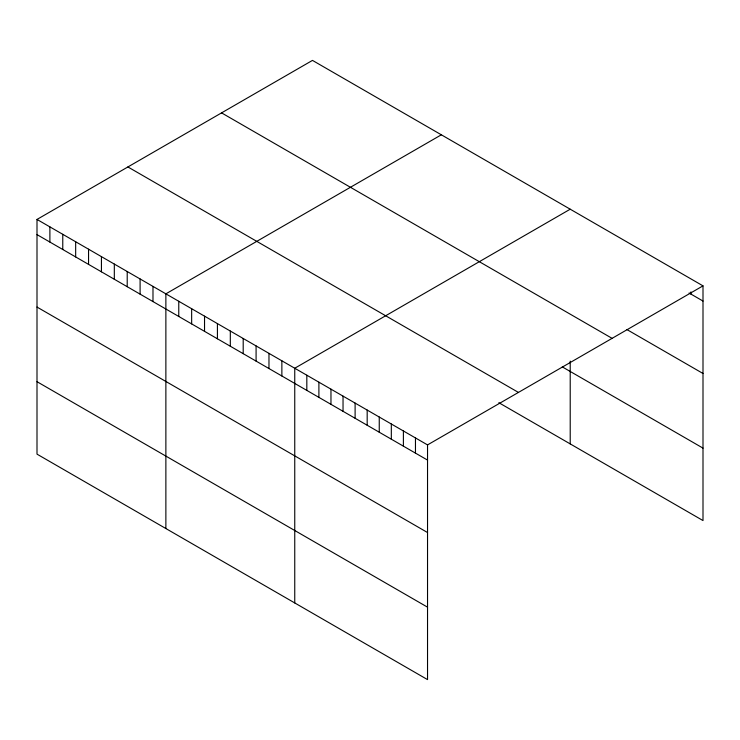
<?xml version="1.0" encoding="UTF-8"?>
<svg xmlns="http://www.w3.org/2000/svg" width="740" height="740" viewBox="0 0 740 740"><rect width="100%" height="100%" fill="white"/><g stroke="black" fill="none" stroke-linecap="round" stroke-linejoin="round"><path stroke-width="1.11" d="M37 219.438L427.535 444.907L427.535 679.607L37 454.138L37 219.438L312.465 60.393L703 285.862L703 520.562L498.843 402.699M441.345 134.8L165.871 293.845L165.871 528.536M570.216 209.207L294.751 368.243L294.751 602.943M427.535 444.907L703 285.862M689.07 293.012L703 301.05M626.863 329.531L703 373.487M221.565 112.878L612.091 338.346M562.289 366.883L703 448.125M127.909 166.953L518.435 392.422M37 234.617L427.535 460.095M37 307.063L427.535 532.532M37 381.692L427.535 607.17M690.929 291.911L690.929 294.085M570.216 361.129L570.216 443.908M415.464 437.941L415.464 453.121M403.393 430.967L403.393 446.155M391.321 424.002L391.321 439.181M379.25 417.027L379.25 432.216M367.179 410.062L367.179 425.241M355.108 403.087L355.108 418.276M343.036 396.122L343.036 411.311M330.965 389.157L330.965 404.336M318.894 382.182L318.894 397.371M306.822 375.217L306.822 390.396M281.866 360.805L281.866 375.994M268.971 353.368L268.971 368.548M256.086 345.922L256.086 361.111M243.201 338.485L243.201 353.664M230.316 331.039L230.316 346.228M217.421 323.602L217.421 338.791M204.536 316.165L204.536 331.344M191.651 308.719L191.651 323.907M178.766 301.282L178.766 316.461M152.986 286.399L152.986 301.587M140.101 278.962L140.101 294.141M127.215 271.515L127.215 286.704M114.321 264.078L114.321 279.267M101.436 256.641L101.436 271.821M88.55 249.195L88.55 264.384M75.665 241.758L75.665 256.937M62.771 234.312L62.771 249.5M49.885 226.875L49.885 242.063"/></g></svg>
